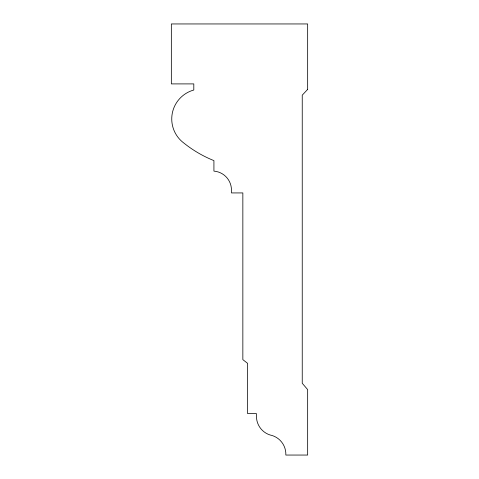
<?xml version="1.0" encoding="UTF-8"?>
<svg xmlns="http://www.w3.org/2000/svg" width="479" height="479" viewBox="0 0 479 479"><rect width="100%" height="100%" fill="white"/><g stroke="black" fill="none" stroke-linecap="round" stroke-linejoin="round"><path stroke-width="0.72" d="M307.656 89.399L302.243 95.165L302.243 383.266L307.656 389.601L307.656 455.05L285.837 455.05A19.609 19.609 0 0 0 270.024 434.968A19.519 19.519 0 0 1 256.451 416.467L256.451 413.622L247.613 413.622L247.613 363.357L242.847 359.645L242.847 192.929L231.465 192.929L231.465 190.283A19.022 19.022 0 0 0 213.921 171.123L213.921 160.615A119.103 119.103 0 0 1 183.888 143.077A30.015 30.015 0 0 1 193.803 90.022L193.803 83.903L171.344 83.903L171.344 23.95L307.656 23.95L307.656 89.399"/></g></svg>
